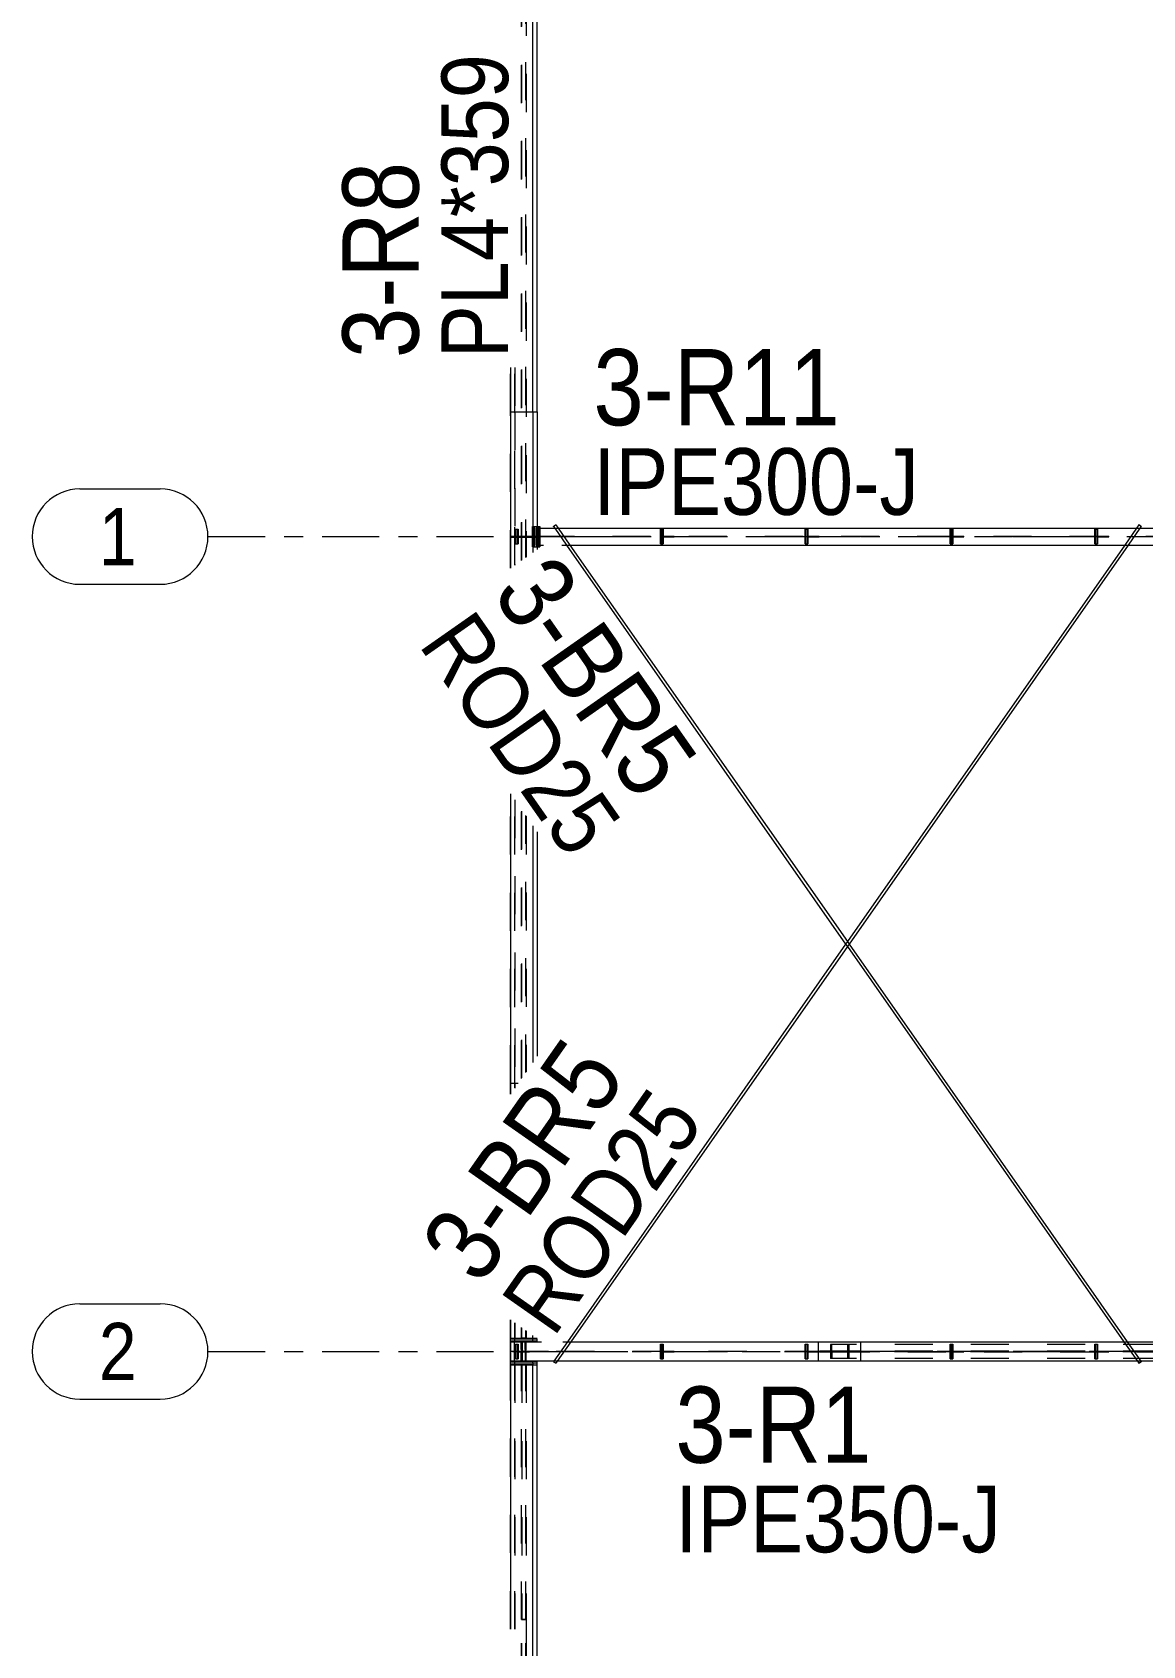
# Model space of a CAD drawing. Header units: millimetres. Extents: x -183 to 639, y -32 to 542.
# Drawn here: x -60.4 to -2.1, y 408.5 to 493.2 of the extents above; entities that cross this region are included whole.
import ezdxf

# ---------------------------------------------------------------- set-up
doc = ezdxf.new("R2010")
doc.units = ezdxf.units.MM
for name, pattern in [('XKITLINE00', [0]), ('XKITLINE02', [4, 2, -2]), ('XKITLINE03', [6, 3, -1, 1, -1])]:
    doc.linetypes.add(name, pattern=pattern)
for name, color, linetype, lineweight in [('Part', 2, 'Continuous', 0), ('PartMark', 7, 'Continuous', 0), ('S-grid', 1, 'Continuous', 0)]:
    doc.layers.add(name, color=color, linetype=linetype, lineweight=lineweight)
doc.styles.add('ARIAL', font='ARIAL.TTF')

# ---------------------------------------------------------------- blocks, each defined once
blk = doc.blocks.new('*A424')
at = {"layer": 'S-grid', "color": 1, "linetype": 'XKITLINE03', "lineweight": 0}
for p, q in [((-51.176, 466.735), (-32.922, 466.735)), ((-32.922, 466.735), (-32.899, 466.735)), ((-32.899, 466.735), (84.788, 466.735))]:
    blk.add_line(p, q, dxfattribs=at)
at = {"layer": 'S-grid', "color": 3, "style": 'ARIAL', "width": 0.85}
blk.add_text('1', height=3, dxfattribs=at).set_placement((-56.902, 465.235))
blk = doc.blocks.new('*A425')
at = {"layer": 'S-grid', "color": 1, "linetype": 'XKITLINE03', "lineweight": 0}
for p, q in [((-51.176, 423.971), (-32.922, 423.971)), ((-32.922, 423.971), (-32.899, 423.971)), ((-32.899, 423.971), (84.788, 423.971))]:
    blk.add_line(p, q, dxfattribs=at)
at = {"layer": 'S-grid', "color": 3, "style": 'ARIAL', "width": 0.85}
blk.add_text('2', height=3, dxfattribs=at).set_placement((-56.902, 422.471))
blk = doc.blocks.new('*A429')
at = {"layer": 'Part', "color": 7, "linetype": 'XKITLINE02', "lineweight": 0}
for p, q in [((-34.713, 409.897), (-34.468, 409.897)), ((-34.713, 374.662), (-34.713, 409.897)), ((-34.689, 374.662), (-34.689, 409.897)), ((-34.491, 374.662), (-34.491, 409.897)), ((-34.468, 409.897), (-34.468, 374.662)), ((-34.468, 374.662), (-34.713, 374.662))]:
    blk.add_line(p, q, dxfattribs=at)
blk = doc.blocks.new('*A430')
at = {"layer": 'Part', "color": 7, "linetype": 'XKITLINE02', "lineweight": 0}
for p, q in [((-35.064, 423.268), (-35.059, 423.268)), ((-35.064, 423.268), (-35.064, 409.397)), ((-35.064, 423.268), (-33.894, 423.268)), ((-35.059, 409.397), (-35.059, 423.268)), ((-35.064, 390.487), (-35.064, 388.162)), ((-35.059, 388.162), (-35.059, 390.487)), ((-35.064, 388.162), (-35.059, 388.162)), ((-35.064, 388.162), (-34.116, 388.162)), ((-33.894, 388.162), (-33.89, 388.162))]:
    blk.add_line(p, q, dxfattribs=at)
at = {"layer": 'Part', "color": 2, "linetype": 'XKITLINE00', "lineweight": 0}
for p, q in [((-33.894, 423.268), (-33.89, 423.268)), ((-33.894, 388.162), (-33.894, 423.268)), ((-33.89, 388.162), (-33.89, 423.268)), ((-34.116, 388.162), (-33.89, 388.162))]:
    blk.add_line(p, q, dxfattribs=at)
blk = doc.blocks.new('*A431')
at = {"layer": 'Part', "color": 2, "linetype": 'XKITLINE00', "lineweight": 0}
for p, q in [((-35.291, 423.268), (-34.116, 423.268)), ((-35.291, 423.268), (-35.291, 409.397)), ((-34.121, 388.162), (-34.121, 423.268)), ((-34.116, 388.162), (-34.116, 423.268)), ((-35.291, 390.487), (-35.291, 388.162)), ((-35.291, 388.162), (-34.116, 388.162))]:
    blk.add_line(p, q, dxfattribs=at)
at = {"layer": 'Part', "color": 7, "linetype": 'XKITLINE02', "lineweight": 0}
for p, q in [((-35.286, 423.268), (-35.291, 423.268)), ((-35.286, 409.397), (-35.286, 423.268)), ((-35.286, 388.162), (-35.286, 390.487)), ((-35.291, 388.162), (-35.286, 388.162))]:
    blk.add_line(p, q, dxfattribs=at)
blk = doc.blocks.new('*A698')
at = {"layer": 'S-grid', "color": 1, "linetype": 'XKITLINE00', "lineweight": 0}
for p, q in [((-57.902, 469.235), (-53.676, 469.235)), ((-57.902, 464.235), (-53.676, 464.235))]:
    blk.add_line(p, q, dxfattribs=at)
for centre, start, end in [((-57.902, 466.735), 90, 270), ((-53.676, 466.735), 270, 90)]:
    blk.add_arc(centre, 2.5, start, end, dxfattribs=at)
blk = doc.blocks.new('*A699')
at = {"layer": 'Part', "color": 2, "linetype": 'XKITLINE00', "lineweight": 0}
for p, q in [((-33.03, 467.27), (-33.026, 467.276)), ((-33.03, 467.27), (-32.964, 467.176)), ((-33.026, 467.276), (-33.006, 467.291)), ((-33.006, 467.291), (-32.978, 467.313)), ((-32.978, 467.313), (-32.947, 467.334)), ((-32.947, 467.334), (-32.922, 467.349)), ((-32.922, 467.349), (-32.91, 467.355)), ((-32.91, 467.355), (-32.785, 467.176)), ((-32.346, 466.294), (-17.689, 445.353)), ((-32.168, 466.294), (-17.599, 445.481)), ((-17.599, 445.225), (-3.082, 424.485)), ((-17.51, 445.353), (-2.903, 424.485)), ((-2.362, 423.456), (-2.288, 423.351)), ((-2.265, 423.372), (-2.284, 423.357)), ((-2.276, 423.357), (-2.252, 423.372)), ((-2.236, 423.393), (-2.265, 423.372)), ((-2.252, 423.372), (-2.221, 423.393)), ((-2.205, 423.415), (-2.236, 423.393)), ((-2.221, 423.393), (-2.192, 423.415)), ((-2.18, 423.43), (-2.205, 423.415)), ((-2.192, 423.415), (-2.173, 423.43)), ((-2.183, 423.456), (-2.169, 423.436)), ((-2.169, 423.436), (-2.18, 423.43)), ((-2.173, 423.43), (-2.169, 423.436)), ((-2.284, 423.357), (-2.288, 423.351)), ((-2.288, 423.351), (-2.276, 423.357))]:
    blk.add_line(p, q, dxfattribs=at)
at = {"layer": 'Part', "color": 7, "linetype": 'XKITLINE02', "lineweight": 0}
for p, q in [((-33.018, 467.276), (-33.03, 467.27)), ((-32.993, 467.291), (-33.018, 467.276)), ((-32.962, 467.313), (-32.993, 467.291)), ((-32.964, 467.176), (-32.346, 466.294)), ((-32.933, 467.334), (-32.962, 467.313)), ((-32.914, 467.349), (-32.933, 467.334)), ((-32.91, 467.355), (-32.914, 467.349)), ((-32.785, 467.176), (-32.168, 466.294)), ((-17.599, 445.481), (-17.51, 445.353)), ((-17.689, 445.353), (-17.599, 445.225)), ((-3.082, 424.485), (-2.362, 423.456)), ((-2.903, 424.485), (-2.183, 423.456))]:
    blk.add_line(p, q, dxfattribs=at)
blk = doc.blocks.new('*A700')
at = {"layer": 'Part', "color": 7, "linetype": 'XKITLINE02', "lineweight": 0}
for p, q in [((-2.413, 467.176), (-3.031, 466.294)), ((-2.234, 467.176), (-2.852, 466.294)), ((-17.599, 445.481), (-17.689, 445.353)), ((-17.51, 445.353), (-17.599, 445.225)), ((-32.295, 424.485), (-33.016, 423.456)), ((-32.116, 424.485), (-32.837, 423.456)), ((-33.03, 423.436), (-33.018, 423.43)), ((-33.018, 423.43), (-32.993, 423.415)), ((-32.993, 423.415), (-32.962, 423.393)), ((-32.962, 423.393), (-32.933, 423.372)), ((-32.933, 423.372), (-32.914, 423.357)), ((-32.914, 423.357), (-32.91, 423.351))]:
    blk.add_line(p, q, dxfattribs=at)
at = {"layer": 'Part', "color": 2, "linetype": 'XKITLINE00', "lineweight": 0}
for p, q in [((-2.288, 467.355), (-2.413, 467.176)), ((-2.276, 467.349), (-2.288, 467.355)), ((-2.288, 467.355), (-2.284, 467.349)), ((-2.284, 467.349), (-2.265, 467.334)), ((-2.252, 467.334), (-2.276, 467.349)), ((-2.265, 467.334), (-2.236, 467.313)), ((-2.221, 467.313), (-2.252, 467.334)), ((-2.236, 467.313), (-2.205, 467.291)), ((-2.169, 467.27), (-2.234, 467.176)), ((-2.192, 467.291), (-2.221, 467.313)), ((-2.205, 467.291), (-2.18, 467.276)), ((-2.173, 467.276), (-2.192, 467.291)), ((-2.18, 467.276), (-2.169, 467.27)), ((-2.169, 467.27), (-2.173, 467.276)), ((-3.031, 466.294), (-17.599, 445.481)), ((-2.852, 466.294), (-17.51, 445.353)), ((-17.689, 445.353), (-32.295, 424.485)), ((-17.599, 445.225), (-32.116, 424.485)), ((-33.016, 423.456), (-33.03, 423.436)), ((-33.026, 423.43), (-33.03, 423.436)), ((-33.006, 423.415), (-33.026, 423.43)), ((-32.978, 423.393), (-33.006, 423.415)), ((-32.947, 423.372), (-32.978, 423.393)), ((-32.922, 423.357), (-32.947, 423.372)), ((-32.837, 423.456), (-32.91, 423.351)), ((-32.91, 423.351), (-32.922, 423.357))]:
    blk.add_line(p, q, dxfattribs=at)
blk = doc.blocks.new('*A701')
at = {"layer": 'Part', "color": 2, "linetype": 'XKITLINE00', "lineweight": 0}
for p, q in [((-35.291, 473.279), (-34.116, 473.279)), ((-35.291, 473.279), (-35.291, 465.077)), ((-34.121, 473.279), (-34.121, 467.265)), ((-34.116, 473.279), (-34.116, 467.265)), ((-34.121, 466.206), (-34.121, 465.896)), ((-34.116, 466.206), (-34.116, 465.9)), ((-35.291, 453.236), (-35.291, 438.044)), ((-34.121, 451.565), (-34.121, 439.141)), ((-34.116, 451.558), (-34.116, 439.148)), ((-35.291, 438.044), (-34.889, 438.044))]:
    blk.add_line(p, q, dxfattribs=at)
at = {"layer": 'Part', "color": 7, "linetype": 'XKITLINE02', "lineweight": 0}
for p, q in [((-35.286, 473.279), (-35.291, 473.279)), ((-35.286, 465.081), (-35.286, 473.279)), ((-34.121, 467.265), (-34.121, 466.206)), ((-34.116, 467.265), (-34.116, 466.206)), ((-35.286, 438.044), (-35.286, 453.229)), ((-35.291, 438.044), (-35.286, 438.044))]:
    blk.add_line(p, q, dxfattribs=at)
blk = doc.blocks.new('*A702')
at = {"layer": 'Part', "color": 7, "linetype": 'XKITLINE02', "lineweight": 0}
for p, q in [((-35.059, 473.279), (-35.064, 473.279)), ((-35.064, 473.279), (-34.116, 473.279)), ((-35.064, 473.279), (-35.064, 465.236)), ((-35.059, 465.239), (-35.059, 473.279)), ((-33.894, 473.279), (-33.89, 473.279)), ((-33.894, 467.265), (-33.894, 466.206)), ((-33.89, 467.265), (-33.89, 466.206)), ((-35.064, 452.913), (-35.064, 438.044)), ((-35.059, 438.044), (-35.059, 452.906)), ((-35.064, 438.044), (-35.059, 438.044)), ((-35.064, 438.044), (-34.889, 438.044))]:
    blk.add_line(p, q, dxfattribs=at)
at = {"layer": 'Part', "color": 2, "linetype": 'XKITLINE00', "lineweight": 0}
for p, q in [((-34.116, 473.279), (-33.89, 473.279)), ((-33.894, 473.279), (-33.894, 467.265)), ((-33.89, 473.279), (-33.89, 467.265)), ((-33.894, 466.206), (-33.894, 466.055)), ((-33.89, 466.206), (-33.89, 466.058)), ((-33.894, 451.241), (-33.894, 439.465)), ((-33.89, 451.234), (-33.89, 439.472))]:
    blk.add_line(p, q, dxfattribs=at)
blk = doc.blocks.new('*A703')
at = {"layer": 'Part', "color": 7, "linetype": 'XKITLINE02', "lineweight": 0}
for p, q in [((-34.713, 495.015), (-34.468, 495.015)), ((-34.713, 465.482), (-34.713, 495.015)), ((-34.689, 465.498), (-34.689, 495.015)), ((-34.491, 465.637), (-34.491, 495.015)), ((-34.468, 495.015), (-34.468, 465.653))]:
    blk.add_line(p, q, dxfattribs=at)
blk = doc.blocks.new('*A704')
at = {"layer": 'Part', "color": 2, "linetype": 'XKITLINE00', "lineweight": 0}
for p, q in [((-34.028, 467.265), (-33.739, 467.265)), ((-34.028, 466.206), (-34.028, 467.265)), ((-33.94, 467.265), (-33.94, 466.206)), ((-33.739, 467.265), (-33.739, 467.176)), ((-34.028, 466.206), (-33.94, 466.206)), ((-33.94, 466.206), (-33.739, 466.206)), ((-33.739, 466.294), (-33.739, 466.206))]:
    blk.add_line(p, q, dxfattribs=at)
at = {"layer": 'Part', "color": 7, "linetype": 'XKITLINE02', "lineweight": 0}
for p, q in [((-33.827, 466.206), (-33.827, 467.265)), ((-33.739, 467.176), (-33.739, 466.294))]:
    blk.add_line(p, q, dxfattribs=at)
blk = doc.blocks.new('*A705')
at = {"layer": 'Part', "color": 2, "linetype": 'XKITLINE00', "lineweight": 0}
for p, q in [((-34.127, 467.265), (-34.028, 467.265)), ((-34.127, 466.206), (-34.127, 467.265)), ((-34.039, 466.206), (-34.039, 467.265)), ((-34.127, 466.206), (-34.039, 466.206)), ((-34.028, 466.206), (-34.039, 466.206))]:
    blk.add_line(p, q, dxfattribs=at)
at = {"layer": 'Part', "color": 7, "linetype": 'XKITLINE02', "lineweight": 0}
for p, q in [((-34.028, 467.265), (-33.796, 467.265)), ((-33.883, 466.206), (-33.883, 467.265)), ((-33.796, 467.265), (-33.796, 466.206)), ((-34.028, 466.206), (-33.796, 466.206))]:
    blk.add_line(p, q, dxfattribs=at)
blk = doc.blocks.new('*A706')
at = {"layer": 'Part', "color": 7, "linetype": 'XKITLINE02', "lineweight": 0}
for p, q in [((-35.285, 466.765), (-34.501, 466.765)), ((-35.285, 466.706), (-35.285, 466.765)), ((-35.285, 466.706), (-34.501, 466.706)), ((-35.065, 466.706), (-35.065, 466.765)), ((-34.8, 466.765), (-34.8, 466.706)), ((-34.703, 466.765), (-34.703, 466.706)), ((-34.579, 466.706), (-34.579, 466.765)), ((-34.501, 466.765), (-34.501, 466.706))]:
    blk.add_line(p, q, dxfattribs=at)
blk = doc.blocks.new('*A707')
at = {"layer": 'Part', "color": 7, "linetype": 'XKITLINE02', "lineweight": 0}
for p, q in [((-34.679, 466.765), (-33.895, 466.765)), ((-34.679, 466.765), (-34.679, 466.706)), ((-34.679, 466.706), (-33.895, 466.706)), ((-34.601, 466.765), (-34.601, 466.706)), ((-34.478, 466.706), (-34.478, 466.765)), ((-34.381, 466.706), (-34.381, 466.765)), ((-34.115, 466.765), (-34.115, 466.706)), ((-33.895, 466.765), (-33.895, 466.706))]:
    blk.add_line(p, q, dxfattribs=at)
blk = doc.blocks.new('*A708')
at = {"layer": 'Part', "color": 2, "linetype": 'XKITLINE00', "lineweight": 0}
for p, q in [((-27.412, 466.353), (-27.412, 467.118)), ((-27.412, 467.118), (-27.272, 467.118)), ((-27.383, 466.353), (-27.383, 467.118)), ((-27.272, 467.118), (-27.272, 466.75)), ((-27.272, 466.721), (-27.272, 466.353)), ((-27.412, 466.353), (-27.272, 466.353))]:
    blk.add_line(p, q, dxfattribs=at)
at = {"layer": 'Part', "color": 7, "linetype": 'XKITLINE02', "lineweight": 0}
for p, q in [((-27.301, 466.353), (-27.301, 467.118)), ((-27.272, 466.75), (-27.272, 466.721))]:
    blk.add_line(p, q, dxfattribs=at)
blk = doc.blocks.new('*A709')
at = {"layer": 'Part', "color": 2, "linetype": 'XKITLINE00', "lineweight": 0}
for p, q in [((-27.334, 466.721), (-27.334, 466.75)), ((-27.334, 466.75), (-26.687, 466.75)), ((-27.334, 466.721), (-26.687, 466.721)), ((-26.687, 466.721), (-26.687, 466.75))]:
    blk.add_line(p, q, dxfattribs=at)
at = {"layer": 'Part', "color": 7, "linetype": 'XKITLINE02', "lineweight": 0}
blk.add_line((-27.272, 466.721), (-27.272, 466.75), dxfattribs=at)
blk = doc.blocks.new('*A710')
at = {"layer": 'Part', "color": 2, "linetype": 'XKITLINE00', "lineweight": 0}
for p, q in [((-35.017, 466.353), (-35.017, 467.118)), ((-35.017, 467.118), (-34.877, 467.118)), ((-34.988, 466.353), (-34.988, 467.118)), ((-34.877, 467.118), (-34.877, 466.75)), ((-34.877, 466.721), (-34.877, 466.353)), ((-35.017, 466.353), (-34.877, 466.353))]:
    blk.add_line(p, q, dxfattribs=at)
at = {"layer": 'Part', "color": 7, "linetype": 'XKITLINE02', "lineweight": 0}
for p, q in [((-34.906, 466.353), (-34.906, 467.118)), ((-34.877, 466.75), (-34.877, 466.721))]:
    blk.add_line(p, q, dxfattribs=at)
blk = doc.blocks.new('*A711')
at = {"layer": 'Part', "color": 2, "linetype": 'XKITLINE00', "lineweight": 0}
for p, q in [((-34.938, 466.721), (-34.938, 466.75)), ((-34.938, 466.75), (-34.292, 466.75)), ((-34.938, 466.721), (-34.292, 466.721)), ((-34.292, 466.721), (-34.292, 466.75))]:
    blk.add_line(p, q, dxfattribs=at)
at = {"layer": 'Part', "color": 7, "linetype": 'XKITLINE02', "lineweight": 0}
blk.add_line((-34.877, 466.721), (-34.877, 466.75), dxfattribs=at)
blk = doc.blocks.new('*A715')
at = {"layer": 'Part', "color": 2, "linetype": 'XKITLINE00', "lineweight": 0}
for p, q in [((-19.807, 466.353), (-19.807, 467.118)), ((-19.807, 467.118), (-19.667, 467.118)), ((-19.778, 466.353), (-19.778, 467.118)), ((-19.667, 467.118), (-19.667, 466.75)), ((-19.667, 466.721), (-19.667, 466.353)), ((-19.807, 466.353), (-19.667, 466.353))]:
    blk.add_line(p, q, dxfattribs=at)
at = {"layer": 'Part', "color": 7, "linetype": 'XKITLINE02', "lineweight": 0}
for p, q in [((-19.696, 466.353), (-19.696, 467.118)), ((-19.667, 466.75), (-19.667, 466.721))]:
    blk.add_line(p, q, dxfattribs=at)
blk = doc.blocks.new('*A716')
at = {"layer": 'Part', "color": 2, "linetype": 'XKITLINE00', "lineweight": 0}
for p, q in [((-19.729, 466.721), (-19.729, 466.75)), ((-19.729, 466.75), (-19.082, 466.75)), ((-19.729, 466.721), (-19.082, 466.721)), ((-19.082, 466.721), (-19.082, 466.75))]:
    blk.add_line(p, q, dxfattribs=at)
at = {"layer": 'Part', "color": 7, "linetype": 'XKITLINE02', "lineweight": 0}
blk.add_line((-19.667, 466.721), (-19.667, 466.75), dxfattribs=at)
blk = doc.blocks.new('*A720')
at = {"layer": 'Part', "color": 2, "linetype": 'XKITLINE00', "lineweight": 0}
for p, q in [((-4.598, 466.353), (-4.598, 467.118)), ((-4.598, 467.118), (-4.457, 467.118)), ((-4.568, 466.353), (-4.568, 467.118)), ((-4.457, 467.118), (-4.457, 466.75)), ((-4.457, 466.721), (-4.457, 466.353)), ((-4.598, 466.353), (-4.457, 466.353))]:
    blk.add_line(p, q, dxfattribs=at)
at = {"layer": 'Part', "color": 7, "linetype": 'XKITLINE02', "lineweight": 0}
for p, q in [((-4.486, 466.353), (-4.486, 467.118)), ((-4.457, 466.75), (-4.457, 466.721))]:
    blk.add_line(p, q, dxfattribs=at)
blk = doc.blocks.new('*A721')
at = {"layer": 'Part', "color": 2, "linetype": 'XKITLINE00', "lineweight": 0}
for p, q in [((-4.519, 466.721), (-4.519, 466.75)), ((-4.519, 466.75), (-3.872, 466.75)), ((-4.519, 466.721), (-3.872, 466.721)), ((-3.872, 466.721), (-3.872, 466.75))]:
    blk.add_line(p, q, dxfattribs=at)
at = {"layer": 'Part', "color": 7, "linetype": 'XKITLINE02', "lineweight": 0}
blk.add_line((-4.457, 466.721), (-4.457, 466.75), dxfattribs=at)
blk = doc.blocks.new('*A722')
at = {"layer": 'Part', "color": 2, "linetype": 'XKITLINE00', "lineweight": 0}
for p, q in [((-12.202, 466.353), (-12.202, 467.118)), ((-12.202, 467.118), (-12.062, 467.118)), ((-12.173, 466.353), (-12.173, 467.118)), ((-12.062, 467.118), (-12.062, 466.75)), ((-12.062, 466.721), (-12.062, 466.353)), ((-12.202, 466.353), (-12.062, 466.353))]:
    blk.add_line(p, q, dxfattribs=at)
at = {"layer": 'Part', "color": 7, "linetype": 'XKITLINE02', "lineweight": 0}
for p, q in [((-12.091, 466.353), (-12.091, 467.118)), ((-12.062, 466.75), (-12.062, 466.721))]:
    blk.add_line(p, q, dxfattribs=at)
blk = doc.blocks.new('*A723')
at = {"layer": 'Part', "color": 2, "linetype": 'XKITLINE00', "lineweight": 0}
for p, q in [((-12.124, 466.721), (-12.124, 466.75)), ((-12.124, 466.75), (-11.477, 466.75)), ((-12.124, 466.721), (-11.477, 466.721)), ((-11.477, 466.721), (-11.477, 466.75))]:
    blk.add_line(p, q, dxfattribs=at)
at = {"layer": 'Part', "color": 7, "linetype": 'XKITLINE02', "lineweight": 0}
blk.add_line((-12.062, 466.721), (-12.062, 466.75), dxfattribs=at)
blk = doc.blocks.new('*A754')
at = {"layer": 'S-grid', "color": 1, "linetype": 'XKITLINE00', "lineweight": 0}
for p, q in [((-57.902, 426.471), (-53.676, 426.471)), ((-57.902, 421.471), (-53.676, 421.471))]:
    blk.add_line(p, q, dxfattribs=at)
for centre, start, end in [((-57.902, 423.971), 90, 270), ((-53.676, 423.971), 270, 90)]:
    blk.add_arc(centre, 2.5, start, end, dxfattribs=at)
blk = doc.blocks.new('*A756')
at = {"layer": 'Part', "color": 7, "linetype": 'XKITLINE02', "lineweight": 0}
for p, q in [((-34.713, 438.296), (-34.713, 452.41)), ((-34.689, 438.329), (-34.689, 452.377)), ((-34.491, 438.612), (-34.491, 452.094)), ((-34.468, 452.06), (-34.468, 438.645)), ((-34.713, 424.674), (-34.713, 425.224)), ((-34.689, 424.674), (-34.689, 425.208)), ((-34.491, 424.674), (-34.491, 425.069)), ((-34.468, 424.674), (-34.713, 424.674)), ((-34.468, 425.053), (-34.468, 424.674))]:
    blk.add_line(p, q, dxfattribs=at)
blk = doc.blocks.new('*A757')
at = {"layer": 'Part', "color": 2, "linetype": 'XKITLINE00', "lineweight": 0}
for p, q in [((-35.291, 423.456), (-35.291, 424.485)), ((-35.291, 424.485), (-33.657, 424.485)), ((-32.539, 424.485), (-1.129, 424.485)), ((-1.129, 423.456), (-35.291, 423.456))]:
    blk.add_line(p, q, dxfattribs=at)
at = {"layer": 'Part', "color": 7, "linetype": 'XKITLINE02', "lineweight": 0}
for p, q in [((-35.284, 424.485), (-35.284, 423.991)), ((-35.082, 423.991), (-35.082, 424.485)), ((-35.075, 423.456), (-35.075, 424.485)), ((-1.129, 423.456), (-1.129, 424.485)), ((-35.284, 423.991), (-32.951, 423.991)), ((-1.129, 423.95), (-35.284, 423.95)), ((-35.284, 423.95), (-35.284, 423.456)), ((-35.082, 423.456), (-35.082, 423.95)), ((-32.885, 423.991), (-1.129, 423.991))]:
    blk.add_line(p, q, dxfattribs=at)
blk = doc.blocks.new('*A758')
at = {"layer": 'Part', "color": 7, "linetype": 'XKITLINE02', "lineweight": 0}
for p, q in [((-1.112, 424.338), (-18.493, 424.338)), ((-18.493, 424.338), (-18.493, 423.603)), ((-18.422, 423.99), (-18.422, 424.338)), ((-17.577, 423.99), (-17.577, 424.338)), ((-17.506, 423.603), (-17.506, 424.338)), ((-1.112, 424.338), (-1.112, 423.603)), ((-1.112, 423.603), (-18.493, 423.603)), ((-1.112, 423.99), (-18.422, 423.99)), ((-18.422, 423.951), (-1.112, 423.951)), ((-18.422, 423.951), (-18.422, 423.603)), ((-17.577, 423.603), (-17.577, 423.951))]:
    blk.add_line(p, q, dxfattribs=at)
blk = doc.blocks.new('*A759')
at = {"layer": 'Part', "color": 2, "linetype": 'XKITLINE00', "lineweight": 0}
for p, q in [((-35.291, 438.044), (-34.889, 438.044)), ((-35.291, 438.044), (-35.291, 437.47)), ((-35.291, 425.629), (-35.291, 424.674)), ((-35.291, 424.674), (-34.116, 424.674)), ((-34.121, 424.674), (-34.121, 424.81)), ((-34.116, 424.674), (-34.116, 424.806))]:
    blk.add_line(p, q, dxfattribs=at)
at = {"layer": 'Part', "color": 7, "linetype": 'XKITLINE02', "lineweight": 0}
for p, q in [((-35.286, 438.044), (-35.291, 438.044)), ((-35.286, 437.477), (-35.286, 438.044)), ((-35.286, 424.674), (-35.286, 425.625)), ((-35.291, 424.674), (-35.286, 424.674))]:
    blk.add_line(p, q, dxfattribs=at)
blk = doc.blocks.new('*A760')
at = {"layer": 'Part', "color": 7, "linetype": 'XKITLINE02', "lineweight": 0}
for p, q in [((-35.059, 438.044), (-35.064, 438.044)), ((-35.064, 438.044), (-34.889, 438.044)), ((-35.064, 438.044), (-35.064, 437.793)), ((-35.059, 437.8), (-35.059, 438.044)), ((-35.064, 425.47), (-35.064, 424.674)), ((-35.059, 424.674), (-35.059, 425.467)), ((-35.064, 424.674), (-35.059, 424.674)), ((-35.064, 424.674), (-33.926, 424.674)), ((-33.926, 424.674), (-33.894, 424.674))]:
    blk.add_line(p, q, dxfattribs=at)
blk = doc.blocks.new('*A761')
at = {"layer": 'Part', "color": 7, "linetype": 'XKITLINE02', "lineweight": 0}
for p, q in [((-34.713, 423.268), (-34.468, 423.268)), ((-34.713, 409.897), (-34.713, 423.268)), ((-34.689, 423.268), (-34.689, 409.897)), ((-34.491, 409.897), (-34.491, 423.268)), ((-34.468, 423.268), (-34.468, 409.897)), ((-34.468, 409.897), (-34.713, 409.897))]:
    blk.add_line(p, q, dxfattribs=at)
blk = doc.blocks.new('*A762')
at = {"layer": 'Part', "color": 2, "linetype": 'XKITLINE00', "lineweight": 0}
for p, q in [((-35.286, 423.368), (-35.286, 423.456)), ((-34.116, 423.368), (-34.116, 423.456)), ((-33.899, 423.456), (-33.899, 423.368)), ((-35.286, 423.368), (-33.899, 423.368))]:
    blk.add_line(p, q, dxfattribs=at)
at = {"layer": 'Part', "color": 7, "linetype": 'XKITLINE02', "lineweight": 0}
for p, q in [((-35.286, 423.456), (-33.899, 423.456)), ((-35.069, 423.368), (-35.069, 423.456))]:
    blk.add_line(p, q, dxfattribs=at)
blk = doc.blocks.new('*A763')
at = {"layer": 'Part', "color": 2, "linetype": 'XKITLINE00', "lineweight": 0}
for p, q in [((-35.286, 424.485), (-35.286, 424.574)), ((-35.286, 424.574), (-33.899, 424.574)), ((-34.116, 424.485), (-34.116, 424.574)), ((-33.899, 424.574), (-33.899, 424.485))]:
    blk.add_line(p, q, dxfattribs=at)
at = {"layer": 'Part', "color": 7, "linetype": 'XKITLINE02', "lineweight": 0}
for p, q in [((-33.899, 424.485), (-35.286, 424.485)), ((-35.069, 424.485), (-35.069, 424.574))]:
    blk.add_line(p, q, dxfattribs=at)
blk = doc.blocks.new('*A764')
at = {"layer": 'Part', "color": 2, "linetype": 'XKITLINE00', "lineweight": 0}
for p, q in [((-35.286, 423.268), (-35.286, 423.356)), ((-33.883, 423.356), (-35.286, 423.356)), ((-34.116, 423.356), (-34.116, 423.268)), ((-34.116, 423.268), (-33.883, 423.268)), ((-33.883, 423.268), (-33.883, 423.356))]:
    blk.add_line(p, q, dxfattribs=at)
at = {"layer": 'Part', "color": 7, "linetype": 'XKITLINE02', "lineweight": 0}
for p, q in [((-34.116, 423.268), (-35.286, 423.268)), ((-35.053, 423.268), (-35.053, 423.356)), ((-34.121, 423.268), (-34.116, 423.268))]:
    blk.add_line(p, q, dxfattribs=at)
blk = doc.blocks.new('*A765')
at = {"layer": 'Part', "color": 2, "linetype": 'XKITLINE00', "lineweight": 0}
for p, q in [((-35.286, 424.585), (-35.286, 424.674)), ((-35.286, 424.585), (-33.883, 424.585)), ((-34.116, 424.674), (-33.926, 424.674)), ((-34.116, 424.585), (-34.116, 424.674)), ((-33.883, 424.585), (-33.883, 424.643))]:
    blk.add_line(p, q, dxfattribs=at)
at = {"layer": 'Part', "color": 7, "linetype": 'XKITLINE02', "lineweight": 0}
for p, q in [((-35.286, 424.674), (-34.116, 424.674)), ((-35.053, 424.585), (-35.053, 424.674)), ((-34.121, 424.674), (-34.116, 424.674))]:
    blk.add_line(p, q, dxfattribs=at)
blk = doc.blocks.new('*A766')
at = {"layer": 'Part', "color": 7, "linetype": 'XKITLINE02', "lineweight": 0}
for p, q in [((-34.722, 423.862), (-34.713, 423.95)), ((-34.722, 423.456), (-34.722, 423.862)), ((-34.722, 423.862), (-34.676, 423.862)), ((-34.473, 423.456), (-34.722, 423.456)), ((-34.713, 423.95), (-34.483, 423.95)), ((-34.666, 423.95), (-34.676, 423.862)), ((-34.676, 423.862), (-34.676, 423.456)), ((-34.529, 423.95), (-34.52, 423.862)), ((-34.52, 423.862), (-34.52, 423.456)), ((-34.52, 423.862), (-34.473, 423.862)), ((-34.473, 423.862), (-34.483, 423.95)), ((-34.473, 423.456), (-34.473, 423.862))]:
    blk.add_line(p, q, dxfattribs=at)
blk = doc.blocks.new('*A767')
at = {"layer": 'Part', "color": 7, "linetype": 'XKITLINE02', "lineweight": 0}
for p, q in [((-34.473, 424.485), (-34.722, 424.485)), ((-34.722, 424.079), (-34.722, 424.485)), ((-34.676, 424.485), (-34.676, 424.079)), ((-34.52, 424.079), (-34.52, 424.485)), ((-34.473, 424.079), (-34.473, 424.485)), ((-34.676, 424.079), (-34.722, 424.079)), ((-34.722, 424.079), (-34.713, 423.991)), ((-34.713, 423.991), (-34.483, 423.991)), ((-34.676, 424.079), (-34.666, 423.991)), ((-34.52, 424.079), (-34.529, 423.991)), ((-34.473, 424.079), (-34.52, 424.079)), ((-34.483, 423.991), (-34.473, 424.079))]:
    blk.add_line(p, q, dxfattribs=at)
blk = doc.blocks.new('*A768')
at = {"layer": 'Part', "color": 2, "linetype": 'XKITLINE00', "lineweight": 0}
for p, q in [((-27.412, 423.588), (-27.412, 424.353)), ((-27.412, 424.353), (-27.272, 424.353)), ((-27.383, 423.588), (-27.383, 424.353)), ((-27.272, 424.353), (-27.272, 423.985)), ((-27.412, 423.588), (-27.272, 423.588)), ((-27.272, 423.956), (-27.272, 423.588))]:
    blk.add_line(p, q, dxfattribs=at)
at = {"layer": 'Part', "color": 7, "linetype": 'XKITLINE02', "lineweight": 0}
for p, q in [((-27.301, 423.588), (-27.301, 424.353)), ((-27.272, 423.985), (-27.272, 423.956))]:
    blk.add_line(p, q, dxfattribs=at)
blk = doc.blocks.new('*A769')
at = {"layer": 'Part', "color": 2, "linetype": 'XKITLINE00', "lineweight": 0}
for p, q in [((-27.334, 423.956), (-27.334, 423.985)), ((-27.334, 423.985), (-26.687, 423.985)), ((-27.334, 423.956), (-26.687, 423.956)), ((-26.687, 423.956), (-26.687, 423.985))]:
    blk.add_line(p, q, dxfattribs=at)
at = {"layer": 'Part', "color": 7, "linetype": 'XKITLINE02', "lineweight": 0}
blk.add_line((-27.272, 423.956), (-27.272, 423.985), dxfattribs=at)
blk = doc.blocks.new('*A770')
at = {"layer": 'Part', "color": 2, "linetype": 'XKITLINE00', "lineweight": 0}
for p, q in [((-35.017, 423.588), (-35.017, 424.353)), ((-35.017, 424.353), (-34.877, 424.353)), ((-34.988, 423.588), (-34.988, 424.353)), ((-34.877, 424.353), (-34.877, 423.985)), ((-35.017, 423.588), (-34.877, 423.588)), ((-34.877, 423.956), (-34.877, 423.588))]:
    blk.add_line(p, q, dxfattribs=at)
at = {"layer": 'Part', "color": 7, "linetype": 'XKITLINE02', "lineweight": 0}
for p, q in [((-34.906, 423.588), (-34.906, 424.353)), ((-34.877, 423.985), (-34.877, 423.956))]:
    blk.add_line(p, q, dxfattribs=at)
blk = doc.blocks.new('*A771')
at = {"layer": 'Part', "color": 2, "linetype": 'XKITLINE00', "lineweight": 0}
for p, q in [((-34.938, 423.956), (-34.938, 423.985)), ((-34.938, 423.985), (-34.292, 423.985)), ((-34.938, 423.956), (-34.292, 423.956)), ((-34.292, 423.956), (-34.292, 423.985))]:
    blk.add_line(p, q, dxfattribs=at)
at = {"layer": 'Part', "color": 7, "linetype": 'XKITLINE02', "lineweight": 0}
blk.add_line((-34.877, 423.956), (-34.877, 423.985), dxfattribs=at)
blk = doc.blocks.new('*A775')
at = {"layer": 'Part', "color": 7, "linetype": 'XKITLINE02', "lineweight": 0}
for p, q in [((-17.967, 423.985), (-19.053, 423.985)), ((-19.053, 423.985), (-19.053, 423.956)), ((-19.053, 423.956), (-17.967, 423.956)), ((-18.581, 423.956), (-18.581, 423.985)), ((-18.427, 423.956), (-18.427, 423.985)), ((-17.967, 423.985), (-17.967, 423.956))]:
    blk.add_line(p, q, dxfattribs=at)
blk = doc.blocks.new('*A776')
at = {"layer": 'Part', "color": 7, "linetype": 'XKITLINE02', "lineweight": 0}
for p, q in [((-16.947, 423.985), (-17.441, 423.985)), ((-17.441, 423.985), (-17.441, 423.956)), ((-17.441, 423.956), (-16.947, 423.956)), ((-17.419, 423.956), (-17.419, 423.985)), ((-16.98, 423.985), (-16.98, 423.956)), ((-16.947, 423.956), (-16.947, 423.985))]:
    blk.add_line(p, q, dxfattribs=at)
blk = doc.blocks.new('*A777')
at = {"layer": 'Part', "color": 7, "linetype": 'XKITLINE02', "lineweight": 0}
for p, q in [((-19.119, 424.471), (-16.888, 424.471)), ((-19.119, 423.471), (-19.119, 424.471)), ((-19.111, 423.471), (-19.111, 424.471)), ((-16.896, 423.471), (-16.896, 424.471)), ((-16.888, 423.471), (-16.888, 424.471)), ((-16.888, 423.471), (-19.119, 423.471))]:
    blk.add_line(p, q, dxfattribs=at)
blk = doc.blocks.new('*A778')
at = {"layer": 'Part', "color": 2, "linetype": 'XKITLINE00', "lineweight": 0}
for p, q in [((-19.807, 423.588), (-19.807, 424.353)), ((-19.807, 424.353), (-19.667, 424.353)), ((-19.778, 423.588), (-19.778, 424.353)), ((-19.667, 424.353), (-19.667, 423.985)), ((-19.807, 423.588), (-19.667, 423.588)), ((-19.667, 423.956), (-19.667, 423.588))]:
    blk.add_line(p, q, dxfattribs=at)
at = {"layer": 'Part', "color": 7, "linetype": 'XKITLINE02', "lineweight": 0}
for p, q in [((-19.696, 423.588), (-19.696, 424.353)), ((-19.667, 423.985), (-19.667, 423.956))]:
    blk.add_line(p, q, dxfattribs=at)
blk = doc.blocks.new('*A779')
at = {"layer": 'Part', "color": 2, "linetype": 'XKITLINE00', "lineweight": 0}
for p, q in [((-19.729, 423.956), (-19.729, 423.985)), ((-19.729, 423.985), (-19.082, 423.985)), ((-19.729, 423.956), (-19.082, 423.956)), ((-19.082, 423.956), (-19.082, 423.985))]:
    blk.add_line(p, q, dxfattribs=at)
at = {"layer": 'Part', "color": 7, "linetype": 'XKITLINE02', "lineweight": 0}
blk.add_line((-19.667, 423.956), (-19.667, 423.985), dxfattribs=at)
blk = doc.blocks.new('*A785')
at = {"layer": 'Part', "color": 2, "linetype": 'XKITLINE00', "lineweight": 0}
for p, q in [((-4.598, 423.588), (-4.598, 424.353)), ((-4.598, 424.353), (-4.457, 424.353)), ((-4.568, 423.588), (-4.568, 424.353)), ((-4.457, 424.353), (-4.457, 423.985)), ((-4.598, 423.588), (-4.457, 423.588)), ((-4.457, 423.956), (-4.457, 423.588))]:
    blk.add_line(p, q, dxfattribs=at)
at = {"layer": 'Part', "color": 7, "linetype": 'XKITLINE02', "lineweight": 0}
for p, q in [((-4.486, 423.588), (-4.486, 424.353)), ((-4.457, 423.985), (-4.457, 423.956))]:
    blk.add_line(p, q, dxfattribs=at)
blk = doc.blocks.new('*A786')
at = {"layer": 'Part', "color": 2, "linetype": 'XKITLINE00', "lineweight": 0}
for p, q in [((-4.519, 423.956), (-4.519, 423.985)), ((-4.519, 423.985), (-3.872, 423.985)), ((-4.519, 423.956), (-3.872, 423.956)), ((-3.872, 423.956), (-3.872, 423.985))]:
    blk.add_line(p, q, dxfattribs=at)
at = {"layer": 'Part', "color": 7, "linetype": 'XKITLINE02', "lineweight": 0}
blk.add_line((-4.457, 423.956), (-4.457, 423.985), dxfattribs=at)
blk = doc.blocks.new('*A787')
at = {"layer": 'Part', "color": 2, "linetype": 'XKITLINE00', "lineweight": 0}
for p, q in [((-12.202, 423.588), (-12.202, 424.353)), ((-12.202, 424.353), (-12.062, 424.353)), ((-12.173, 423.588), (-12.173, 424.353)), ((-12.062, 424.353), (-12.062, 423.985)), ((-12.202, 423.588), (-12.062, 423.588)), ((-12.062, 423.956), (-12.062, 423.588))]:
    blk.add_line(p, q, dxfattribs=at)
at = {"layer": 'Part', "color": 7, "linetype": 'XKITLINE02', "lineweight": 0}
for p, q in [((-12.091, 423.588), (-12.091, 424.353)), ((-12.062, 423.985), (-12.062, 423.956))]:
    blk.add_line(p, q, dxfattribs=at)
blk = doc.blocks.new('*A788')
at = {"layer": 'Part', "color": 2, "linetype": 'XKITLINE00', "lineweight": 0}
for p, q in [((-12.124, 423.956), (-12.124, 423.985)), ((-12.124, 423.985), (-11.477, 423.985)), ((-12.124, 423.956), (-11.477, 423.956)), ((-11.477, 423.956), (-11.477, 423.985))]:
    blk.add_line(p, q, dxfattribs=at)
at = {"layer": 'Part', "color": 7, "linetype": 'XKITLINE02', "lineweight": 0}
blk.add_line((-12.062, 423.956), (-12.062, 423.985), dxfattribs=at)
blk = doc.blocks.new('*A793')
at = {"layer": 'Part', "color": 2, "linetype": 'XKITLINE00', "lineweight": 0}
for p, q in [((-35.291, 508.385), (-34.116, 508.385)), ((-35.291, 508.385), (-35.291, 494.515)), ((-34.121, 473.279), (-34.121, 508.385)), ((-34.116, 473.279), (-34.116, 508.385)), ((-35.291, 475.605), (-35.291, 473.279)), ((-35.291, 473.279), (-34.116, 473.279))]:
    blk.add_line(p, q, dxfattribs=at)
at = {"layer": 'Part', "color": 7, "linetype": 'XKITLINE02', "lineweight": 0}
for p, q in [((-35.286, 508.385), (-35.291, 508.385)), ((-35.286, 494.515), (-35.286, 508.385)), ((-35.286, 473.279), (-35.286, 475.605)), ((-35.291, 473.279), (-35.286, 473.279))]:
    blk.add_line(p, q, dxfattribs=at)
blk = doc.blocks.new('*A794')
at = {"layer": 'Part', "color": 7, "linetype": 'XKITLINE02', "lineweight": 0}
for p, q in [((-35.064, 508.385), (-35.059, 508.385)), ((-35.064, 508.385), (-35.064, 494.515)), ((-35.064, 508.385), (-33.894, 508.385)), ((-35.059, 494.515), (-35.059, 508.385)), ((-35.064, 475.605), (-35.064, 473.279)), ((-35.059, 473.279), (-35.059, 475.605)), ((-35.064, 473.279), (-35.059, 473.279)), ((-35.064, 473.279), (-34.116, 473.279)), ((-33.894, 473.279), (-33.89, 473.279))]:
    blk.add_line(p, q, dxfattribs=at)
at = {"layer": 'Part', "color": 2, "linetype": 'XKITLINE00', "lineweight": 0}
for p, q in [((-33.894, 508.385), (-33.89, 508.385)), ((-33.894, 473.279), (-33.894, 508.385)), ((-33.89, 473.279), (-33.89, 508.385)), ((-34.116, 473.279), (-33.89, 473.279))]:
    blk.add_line(p, q, dxfattribs=at)
blk = doc.blocks.new('*A795')
at = {"layer": 'Part', "color": 2, "linetype": 'XKITLINE00', "lineweight": 0}
for p, q in [((-33.934, 466.294), (-33.934, 467.176)), ((-33.934, 467.176), (-0.924, 467.176)), ((-33.934, 466.294), (-33.552, 466.294)), ((-32.591, 466.294), (-0.924, 466.294))]:
    blk.add_line(p, q, dxfattribs=at)
at = {"layer": 'Part', "color": 7, "linetype": 'XKITLINE02', "lineweight": 0}
for p, q in [((-33.934, 467.176), (-33.928, 467.176)), ((-33.928, 467.176), (-33.928, 466.754)), ((-33.928, 466.754), (-0.924, 466.754)), ((-32.949, 466.716), (-33.928, 466.716)), ((-33.928, 466.716), (-33.928, 466.294)), ((-33.754, 466.754), (-33.754, 467.176)), ((-33.754, 467.176), (-33.749, 467.176)), ((-33.754, 466.294), (-33.754, 466.716)), ((-33.749, 467.176), (-33.749, 466.294)), ((-0.924, 466.716), (-32.886, 466.716)), ((-0.924, 466.294), (-0.924, 467.176)), ((-33.928, 466.294), (-33.934, 466.294)), ((-33.749, 466.294), (-33.754, 466.294))]:
    blk.add_line(p, q, dxfattribs=at)
blk = doc.blocks.new('*A1718')
at = {"layer": 'PartMark', "color": 3, "style": 'ARIAL', "width": 0.85}
blk.add_text('3-BR5', height=4, rotation=-55.00968, dxfattribs=at).set_placement((-36.307, 463.756))
at = {"layer": 'PartMark', "color": 7, "style": 'ARIAL', "width": 0.85}
blk.add_text('ROD25', height=3.5, rotation=-55.00968, dxfattribs=at).set_placement((-40.157, 461.061))
blk = doc.blocks.new('*A1722')
at = {"layer": 'PartMark', "color": 3, "style": 'ARIAL', "width": 0.85}
blk.add_text('3-BR5', height=4, rotation=55.00968, dxfattribs=at).set_placement((-36.88, 427.351))
at = {"layer": 'PartMark', "color": 7, "style": 'ARIAL', "width": 0.85}
blk.add_text('ROD25', height=3.5, rotation=55.00968, dxfattribs=at).set_placement((-33.03, 424.656))
blk = doc.blocks.new('*A1723')
at = {"layer": 'PartMark', "color": 3, "style": 'ARIAL', "width": 0.85}
blk.add_text('3-R1', height=4, dxfattribs=at).set_placement((-26.63, 418.13))
at = {"layer": 'PartMark', "color": 7, "style": 'ARIAL', "width": 0.85}
blk.add_text('IPE350-J', height=3.5, dxfattribs=at).set_placement((-26.63, 413.43))
blk = doc.blocks.new('*A1724')
at = {"layer": 'PartMark', "color": 7, "style": 'ARIAL', "width": 0.85}
blk.add_text('PL4*359', height=3.5, rotation=90.00021, dxfattribs=at).set_placement((-35.413, 476.105))
at = {"layer": 'PartMark', "color": 3, "style": 'ARIAL', "width": 0.85}
blk.add_text('3-R8', height=4, rotation=90.00021, dxfattribs=at).set_placement((-40.113, 476.105))
blk = doc.blocks.new('*A1725')
at = {"layer": 'PartMark', "color": 3, "style": 'ARIAL', "width": 0.85}
blk.add_text('3-R11', height=4, dxfattribs=at).set_placement((-30.934, 472.576))
at = {"layer": 'PartMark', "color": 7, "style": 'ARIAL', "width": 0.85}
blk.add_text('IPE300-J', height=3.5, dxfattribs=at).set_placement((-30.934, 467.876))

msp = doc.modelspace()

# ---------------------------------------------------------------- block references
at = {"lineweight": 0}
for name in ['*A793', '*A794', '*A703', '*A1724', '*A1725', '*A701', '*A702', '*A698', '*A424', '*A706', '*A710', '*A711', '*A707', '*A705', '*A704', '*A795', '*A699', '*A700', '*A708', '*A709', '*A715', '*A716', '*A722', '*A723', '*A720', '*A721', '*A1718', '*A756', '*A1722', '*A759', '*A760', '*A754', '*A425', '*A757', '*A765', '*A763', '*A770', '*A767', '*A768', '*A778', '*A777', '*A758', '*A787', '*A785', '*A762', '*A771', '*A766', '*A769', '*A779', '*A775', '*A776', '*A788', '*A786', '*A431', '*A764', '*A430', '*A761', '*A1723', '*A429']:
    msp.add_blockref(name, (0, 0), dxfattribs=at)

doc.saveas('drawing.dxf')
